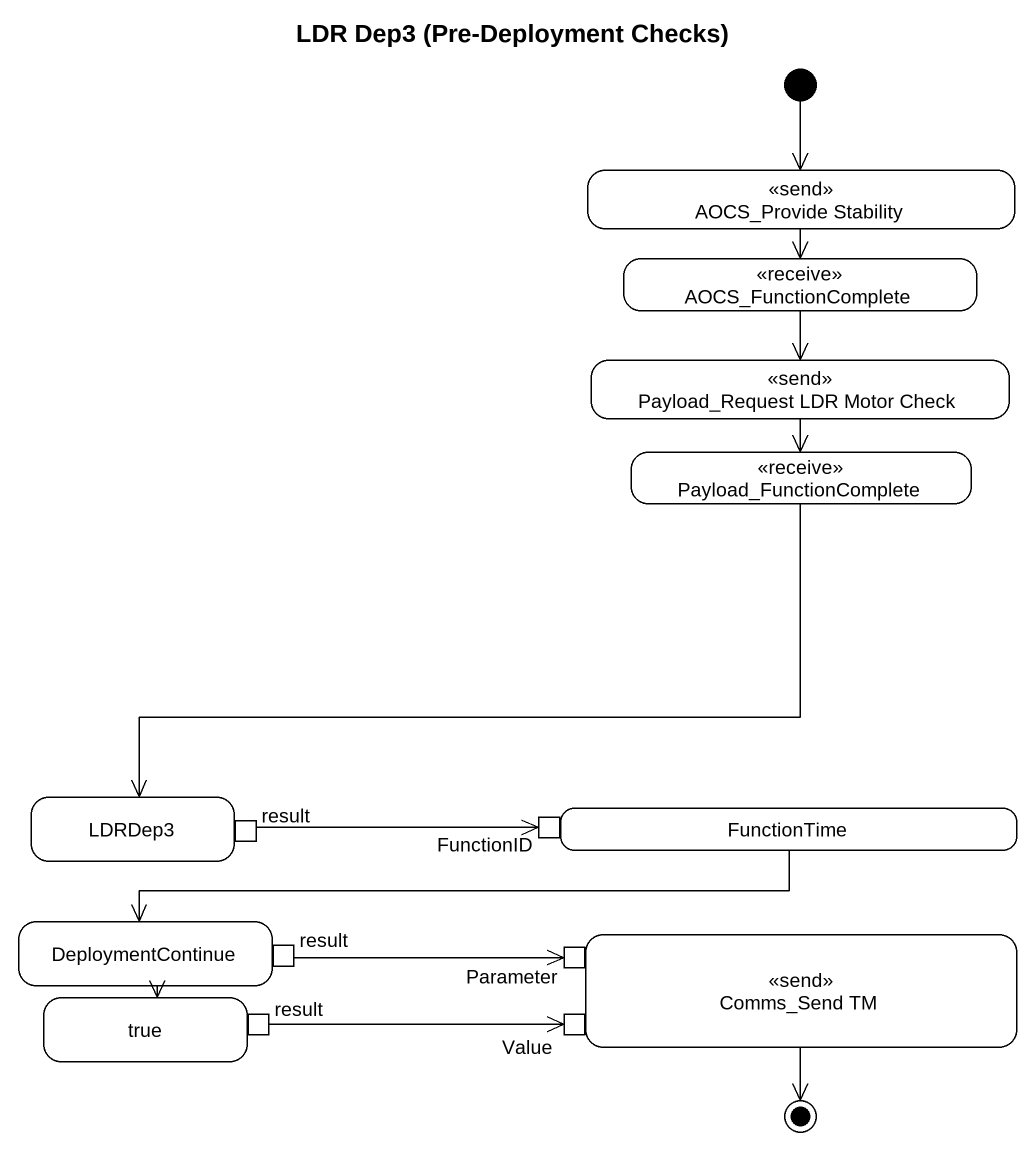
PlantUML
@startuml
title LDR Dep3 (Pre-Deployment Checks)
hide empty description
state "AOCS_Provide Stability" as AOCS_Provide_Stability <<send>>
state AOCS_FunctionComplete <<receive>>
state "Payload_Request LDR Motor Check" as Payload_Request_LDR_Motor <<send>>
state Payload_FunctionComplete <<receive>>
state LDRDep3 {
  state result <<outputPin>>
}
state FunctionTime {
  state FunctionID <<inputPin>>
}
state DeploymentContinue {
  state "result" as result_2 <<outputPin>>
}
state "Comms_Send TM" as Comms_Send_TM <<send>> {
  state Parameter <<inputPin>>
  state Value <<inputPin>>
}
state true {
  state "result" as result_3 <<outputPin>>
}
[*] --> AOCS_Provide_Stability
AOCS_Provide_Stability --> AOCS_FunctionComplete
AOCS_FunctionComplete --> Payload_Request_LDR_Motor
Payload_Request_LDR_Motor --> Payload_FunctionComplete
Payload_FunctionComplete -left-> LDRDep3
FunctionTime -left-> DeploymentContinue
result -right-> FunctionID
DeploymentContinue --> true
result_2 -right-> Parameter
result_3 -right-> Value
Comms_Send_TM --> [*]
@enduml
